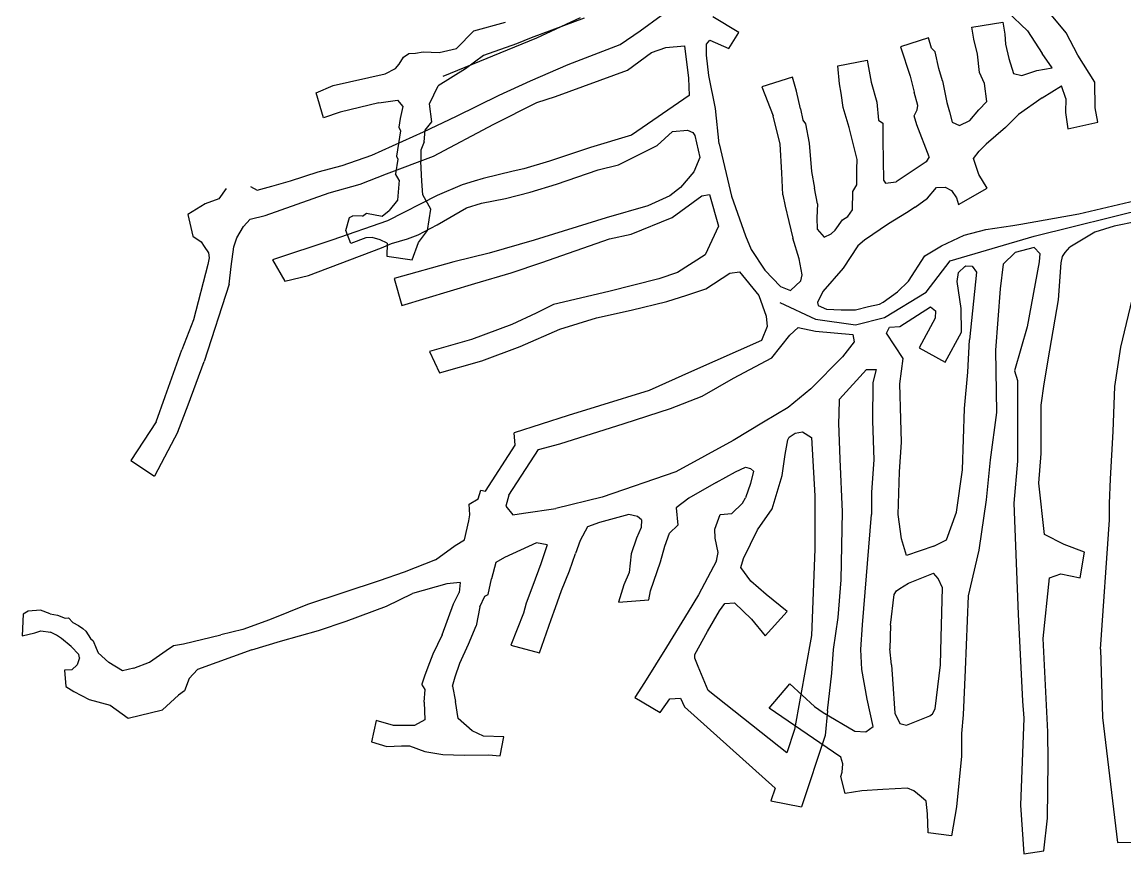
# Model space of a CAD drawing. Extents: x 539110 to 539811, y 4477565 to 4477893.
# Drawn here: x 539109.6 to 539295.2, y 4477636.2 to 4477776.1 of the extents above; entities that cross this region are included whole.
import ezdxf

# ---------------------------------------------------------------- set-up
doc = ezdxf.new("R2010")
doc.units = 0
doc.linetypes.add('DUZ', pattern=[500, 500])
doc.layers.add('KAT_1430', color=152, linetype='DUZ')
doc.layers.add('PERSONEL_1430', color=14, linetype='DUZ')

msp = doc.modelspace()

# ---------------------------------------------------------------- linework, layer by layer
at = {"layer": 'KAT_1430'}
for p, q in [((539285.34, 4477774.33, 1430.38), (539279.27, 4477781.69, 1430.23)), ((539204.18, 4477776.82, 1421.7), (539195.29, 4477773.48, 1421.51)), ((539203.55, 4477776.84, 1439.53), (539196.16, 4477773.41, 1439.49)), ((539213.61, 4477774.66, 1437.92), (539217.17, 4477777.24, 1437.87)), ((539230.21, 4477774.38, 1436.86), (539225.83, 4477777.01, 1436.48)), ((539275.4, 4477777.94, 1430.23), (539278.84, 4477774.69, 1430.28)), ((539182.7, 4477771.71, 1421.4), (539185.61, 4477774.65, 1420.83)), ((539185.61, 4477774.65, 1420.83), (539190.96, 4477776.15, 1421.17)), ((539210.28, 4477772.38, 1437.77), (539213.61, 4477774.66, 1437.92)), ((539269.46, 4477775.29, 1430.51), (539274.67, 4477776.14, 1430.51)), ((539269.78, 4477773.27, 1430.51), (539269.46, 4477775.29, 1430.51)), ((539274.67, 4477776.14, 1430.51), (539274.99, 4477774.11, 1430.51)), ((539278.84, 4477774.69, 1430.28), (539281.28, 4477770.88, 1430.38)), ((539196.16, 4477773.41, 1439.49), (539180.41, 4477766.97, 1440.17)), ((539195.29, 4477773.48, 1421.51), (539192.78, 4477772.48, 1421.31)), ((539224.79, 4477772.42, 1435.75), (539225.37, 4477773.09, 1435.98)), ((539225.37, 4477773.09, 1435.98), (539228.54, 4477771.7, 1435.84)), ((539228.54, 4477771.7, 1435.84), (539230.21, 4477774.38, 1436.86)), ((539262.18, 4477773.49, 1429.97), (539257.44, 4477771.97, 1429.97)), ((539262.69, 4477771.77, 1429.97), (539262.18, 4477773.49, 1429.97)), ((539270.4, 4477770.73, 1430.51), (539269.78, 4477773.27, 1430.51)), ((539274.99, 4477774.11, 1430.51), (539275.13, 4477772.43, 1430.45)), ((539287.28, 4477770.59, 1430.34), (539285.34, 4477774.33, 1430.38)), ((539174.69, 4477770.83, 1421.62), (539175.8, 4477770.94, 1421.62)), ((539175.8, 4477770.94, 1421.62), (539177.07, 4477771.12, 1421.62)), ((539177.07, 4477771.12, 1421.62), (539179.79, 4477771, 1421.62)), ((539179.79, 4477771, 1421.62), (539182.7, 4477771.71, 1421.4)), ((539192.78, 4477772.48, 1421.31), (539187.28, 4477770.5, 1420.94)), ((539201.5, 4477769, 1437.83), (539210.28, 4477772.38, 1437.77)), ((539211.47, 4477768.04, 1437.56), (539215.56, 4477771, 1438.28)), ((539215.56, 4477771, 1438.28), (539217.92, 4477771.88, 1439.51)), ((539217.92, 4477771.88, 1439.51), (539221.07, 4477772.14, 1436.03)), ((539221.07, 4477772.14, 1436.03), (539221.76, 4477766.7, 1436.15)), ((539224.77, 4477770.59, 1436.35), (539224.79, 4477772.42, 1435.75)), ((539257.44, 4477771.97, 1429.97), (539259.06, 4477767.02, 1429.97)), ((539263.3, 4477771.12, 1429.97), (539262.69, 4477771.77, 1429.97)), ((539263.92, 4477768.36, 1430.12), (539263.3, 4477771.12, 1429.97)), ((539275.13, 4477772.43, 1430.45), (539275.68, 4477770.03, 1430.41)), ((539172.43, 4477768.33, 1421.62), (539173.03, 4477769.09, 1421.62)), ((539173.03, 4477769.09, 1421.62), (539173.78, 4477770.23, 1421.62)), ((539173.78, 4477770.23, 1421.62), (539174.69, 4477770.83, 1421.62)), ((539187.28, 4477770.5, 1420.94), (539184.22, 4477768.27, 1421.13)), ((539225.17, 4477767.15, 1436.25), (539224.77, 4477770.59, 1436.35)), ((539246.91, 4477768.81, 1430.38), (539251.85, 4477769.72, 1430.38)), ((539251.85, 4477769.72, 1430.38), (539252.53, 4477766.04, 1430.38)), ((539270.76, 4477767.65, 1430.47), (539270.4, 4477770.73, 1430.51)), ((539275.68, 4477770.03, 1430.41), (539276.48, 4477767.47, 1430.36)), ((539282.95, 4477768.43, 1430.38), (539281.28, 4477770.88, 1430.38)), ((539290.17, 4477766.03, 1430.34), (539287.28, 4477770.59, 1430.34)), ((539161.97, 4477765.5, 1421.92), (539170.72, 4477767.42, 1421.62)), ((539170.72, 4477767.42, 1421.62), (539172.43, 4477768.33, 1421.62)), ((539184.22, 4477768.27, 1421.13), (539179.63, 4477765.41, 1421.63)), ((539195.16, 4477766.24, 1437.98), (539201.5, 4477769, 1437.83)), ((539199.38, 4477763.65, 1437.89), (539211.47, 4477768.04, 1437.56)), ((539247.18, 4477765.78, 1430.38), (539246.91, 4477768.81, 1430.38)), ((539264.5, 4477766.24, 1429.56), (539263.92, 4477768.36, 1430.12)), ((539271.6, 4477765.8, 1430.3), (539270.76, 4477767.65, 1430.47)), ((539276.48, 4477767.47, 1430.36), (539277.86, 4477767.13, 1430.5)), ((539277.86, 4477767.13, 1430.5), (539280.37, 4477768, 1430)), ((539280.37, 4477768, 1430), (539282.95, 4477768.43, 1430.38)), ((539159.1, 4477764.24, 1421.91), (539161.97, 4477765.5, 1421.92)), ((539178.17, 4477762.38, 1421.6), (539179.63, 4477765.41, 1421.63)), ((539189.9, 4477763.83, 1437.83), (539195.16, 4477766.24, 1437.98)), ((539221.76, 4477766.7, 1436.15), (539221.9, 4477763.8, 1435.78)), ((539226.29, 4477761.61, 1435.38), (539225.17, 4477767.15, 1436.25)), ((539239.25, 4477766.87, 1429.94), (539234.11, 4477765.23, 1429.94)), ((539239.96, 4477764.53, 1429.94), (539239.25, 4477766.87, 1429.94)), ((539247.44, 4477764.17, 1430.39), (539247.18, 4477765.78, 1430.38)), ((539252.53, 4477766.04, 1430.38), (539253.46, 4477762.69, 1430.28)), ((539259.06, 4477767.02, 1429.97), (539259.73, 4477764.34, 1429.54)), ((539264.5, 4477766.24, 1429.56), (539265.27, 4477762.63, 1429.95)), ((539271.98, 4477762.77, 1430.15), (539271.6, 4477765.8, 1430.3)), ((539281.27, 4477763.39, 1429.67), (539284.55, 4477765.41, 1430.77)), ((539285.29, 4477763.26, 1430.78), (539284.55, 4477765.41, 1430.77)), ((539290.19, 4477761.73, 1430.84), (539290.17, 4477766.03, 1430.34)), ((539160.33, 4477760.01, 1421.91), (539159.1, 4477764.24, 1421.91)), ((539182.69, 4477760.32, 1437.86), (539189.9, 4477763.83, 1437.83)), ((539196.25, 4477762.61, 1438.04), (539199.38, 4477763.65, 1437.89)), ((539221.9, 4477763.8, 1435.78), (539212.15, 4477757.11, 1436.14)), ((539234.11, 4477765.23, 1429.94), (539236.04, 4477760.37, 1429.94)), ((539240.64, 4477761.55, 1429.95), (539239.96, 4477764.53, 1429.94)), ((539247.8, 4477761.77, 1430.45), (539247.44, 4477764.17, 1430.39)), ((539260.34, 4477762.12, 1429.85), (539259.73, 4477764.34, 1429.54)), ((539169.61, 4477762.58, 1421.65), (539163.13, 4477760.97, 1421.95)), ((539169.61, 4477762.58, 1421.65), (539172.77, 4477762.98, 1421.6)), ((539172.77, 4477762.98, 1421.6), (539173.65, 4477761.94, 1421.6)), ((539173.65, 4477761.94, 1421.6), (539173.24, 4477759.91, 1421.74)), ((539178.55, 4477759.36, 1421.6), (539178.17, 4477762.38, 1421.6)), ((539188.98, 4477758.95, 1437.83), (539196.25, 4477762.61, 1438.04)), ((539248.8, 4477758.39, 1430.33), (539247.8, 4477761.77, 1430.45)), ((539253.46, 4477762.69, 1430.28), (539253.73, 4477759.64, 1430.31)), ((539260.24, 4477761.38, 1429.87), (539260.34, 4477762.12, 1429.85)), ((539265.27, 4477762.63, 1429.95), (539265.68, 4477761.06, 1429.96)), ((539270.61, 4477761.36, 1430.05), (539271.98, 4477762.77, 1430.15)), ((539281.27, 4477763.39, 1429.67), (539277.3, 4477760.59, 1429.67)), ((539285.29, 4477763.26, 1430.78), (539285.22, 4477760.92, 1430.8)), ((539290.65, 4477759.33, 1431), (539290.19, 4477761.73, 1430.84)), ((539163.13, 4477760.97, 1421.95), (539160.33, 4477760.01, 1421.91)), ((539173.24, 4477759.91, 1421.74), (539173.02, 4477758.47, 1421.84)), ((539177.18, 4477757.68, 1437.65), (539182.69, 4477760.32, 1437.86)), ((539226.9, 4477755.66, 1434.52), (539226.29, 4477761.61, 1435.38)), ((539237.18, 4477755.6, 1430.35), (539236.04, 4477760.37, 1429.94)), ((539240.64, 4477761.55, 1429.95), (539241, 4477759.62, 1429.96)), ((539259.72, 4477760.38, 1429.94), (539260.24, 4477761.38, 1429.87)), ((539260.21, 4477758.85, 1429.91), (539259.72, 4477760.38, 1429.94)), ((539265.68, 4477761.06, 1429.96), (539266.14, 4477759.32, 1429.67)), ((539269.13, 4477759.58, 1429.67), (539270.61, 4477761.36, 1430.05)), ((539277.3, 4477760.59, 1429.67), (539275.1, 4477758.42, 1429.67)), ((539285.22, 4477760.92, 1430.8), (539285.63, 4477758.16, 1431)), ((539173.02, 4477758.47, 1421.84), (539173.28, 4477757.82, 1421.83)), ((539177.28, 4477756.01, 1421.92), (539177.42, 4477757.98, 1421.9)), ((539177.42, 4477757.98, 1421.9), (539178.55, 4477759.36, 1421.6)), ((539178.83, 4477753.57, 1437.7), (539188.98, 4477758.95, 1437.83)), ((539219.06, 4477757.73, 1435.92), (539221.61, 4477757.95, 1435.44)), ((539221.61, 4477757.95, 1435.44), (539222.5, 4477757.59, 1435.26)), ((539241, 4477759.62, 1429.96), (539241.48, 4477759.01, 1429.96)), ((539241.48, 4477759.01, 1429.96), (539242.09, 4477755.75, 1430.35)), ((539249.51, 4477755.51, 1430.22), (539248.8, 4477758.39, 1430.33)), ((539253.73, 4477759.64, 1430.31), (539254.45, 4477759.13, 1430.34)), ((539254.45, 4477759.13, 1430.34), (539254.46, 4477756.26, 1430.22)), ((539262.28, 4477753.46, 1430), (539260.21, 4477758.85, 1429.91)), ((539266.14, 4477759.32, 1429.67), (539267.37, 4477758.73, 1429.67)), ((539267.37, 4477758.73, 1429.67), (539269.13, 4477759.58, 1429.67)), ((539275.1, 4477758.42, 1429.67), (539271.87, 4477755.61, 1429.67)), ((539285.63, 4477758.16, 1431), (539290.65, 4477759.33, 1431)), ((539168.45, 4477753.77, 1437.53), (539177.18, 4477757.68, 1437.65)), ((539173.28, 4477757.82, 1421.83), (539172.58, 4477753.59, 1421.9)), ((539212.15, 4477757.11, 1436.14), (539205.26, 4477755.04, 1436.41)), ((539216.49, 4477755.39, 1436.13), (539219.06, 4477757.73, 1435.92)), ((539222.5, 4477757.59, 1435.26), (539222.85, 4477757.04, 1435.06)), ((539222.85, 4477757.04, 1435.06), (539223.66, 4477753.36, 1434.09)), ((539254.46, 4477756.26, 1430.22), (539254.6, 4477749.55, 1429.67)), ((539176.73, 4477754.57, 1421.9), (539176.7, 4477752.68, 1421.9)), ((539177.28, 4477756.01, 1421.92), (539176.73, 4477754.57, 1421.9)), ((539205.26, 4477755.04, 1436.41), (539198.37, 4477752.76, 1436.28)), ((539209.98, 4477752.12, 1436.26), (539216.49, 4477755.39, 1436.13)), ((539226.9, 4477755.66, 1434.52), (539229.02, 4477746.88, 1433.24)), ((539237.47, 4477750.77, 1430.35), (539237.18, 4477755.6, 1430.35)), ((539242.09, 4477755.75, 1430.35), (539242.47, 4477751.03, 1430.35)), ((539250.13, 4477753.01, 1430.19), (539249.51, 4477755.51, 1430.22)), ((539269.75, 4477753.22, 1430.06), (539270.71, 4477754.45, 1430.06)), ((539270.71, 4477754.45, 1430.06), (539271.87, 4477755.61, 1429.67)), ((539163.47, 4477752.01, 1437.39), (539168.45, 4477753.77, 1437.53)), ((539170.93, 4477750.61, 1437.61), (539178.83, 4477753.57, 1437.7)), ((539172.84, 4477753.1, 1421.9), (539172.46, 4477750.59, 1421.9)), ((539172.58, 4477753.59, 1421.9), (539172.84, 4477753.1, 1421.9)), ((539176.86, 4477749.37, 1421.9), (539176.7, 4477752.68, 1421.9)), ((539198.37, 4477752.76, 1436.28), (539194.03, 4477751.45, 1436.17)), ((539223.66, 4477753.36, 1434.09), (539222.64, 4477750.97, 1433.97)), ((539250.11, 4477751.4, 1430.11), (539250.13, 4477753.01, 1430.19)), ((539261.78, 4477752.62, 1429.92), (539256.69, 4477749.27, 1429.67)), ((539262.28, 4477753.46, 1430), (539261.78, 4477752.62, 1429.92)), ((539270.62, 4477750.52, 1430.06), (539269.75, 4477753.22, 1430.06)), ((539154.78, 4477749.46, 1437.65), (539159.44, 4477750.95, 1437.65)), ((539159.44, 4477750.95, 1437.65), (539163.47, 4477752.01, 1437.39)), ((539166.49, 4477748.86, 1437.64), (539170.93, 4477750.61, 1437.61)), ((539173.06, 4477749.55, 1421.9), (539172.46, 4477750.59, 1421.9)), ((539192.22, 4477751.08, 1436.13), (539187.19, 4477749.81, 1436.09)), ((539194.03, 4477751.45, 1436.17), (539192.22, 4477751.08, 1436.13)), ((539199.56, 4477748.86, 1436.21), (539206.55, 4477751.26, 1436.41)), ((539206.55, 4477751.26, 1436.41), (539209.98, 4477752.12, 1436.26)), ((539222.64, 4477750.97, 1433.97), (539220.39, 4477748.33, 1433.7)), ((539237.66, 4477747.1, 1430.35), (539237.47, 4477750.77, 1430.35)), ((539242.47, 4477751.03, 1430.35), (539242.95, 4477748.19, 1430.35)), ((539250.08, 4477748.76, 1429.67), (539250.11, 4477751.4, 1430.11)), ((539272.02, 4477748.23, 1430.06), (539270.62, 4477750.52, 1430.06)), ((539151.63, 4477748.53, 1437.68), (539154.78, 4477749.46, 1437.65)), ((539161.27, 4477747.39, 1437.68), (539166.49, 4477748.86, 1437.64)), ((539173.06, 4477749.55, 1421.9), (539172.8, 4477746.16, 1422.13)), ((539177.06, 4477747.06, 1423.84), (539176.86, 4477749.37, 1421.9)), ((539183.64, 4477748.78, 1436.02), (539179.45, 4477746.99, 1435.95)), ((539185.66, 4477749.39, 1436.1), (539183.64, 4477748.78, 1436.02)), ((539187.19, 4477749.81, 1436.09), (539185.66, 4477749.39, 1436.1)), ((539195.11, 4477747.54, 1436.19), (539199.56, 4477748.86, 1436.21)), ((539249.44, 4477747.65, 1429.67), (539250.08, 4477748.76, 1429.67)), ((539254.6, 4477749.55, 1429.67), (539254.94, 4477749.04, 1429.67)), ((539254.94, 4477749.04, 1429.67), (539256.69, 4477749.27, 1429.67)), ((539143.95, 4477748.15, 1441.07), (539142.7, 4477746.41, 1436.97)), ((539148.02, 4477748.48, 1440.58), (539149.16, 4477747.88, 1437.68)), ((539149.16, 4477747.88, 1437.68), (539151.63, 4477748.53, 1437.68)), ((539150.48, 4477743.59, 1437.68), (539161.27, 4477747.39, 1437.68)), ((539179.45, 4477746.99, 1435.95), (539171.12, 4477742.7, 1435.73)), ((539178.37, 4477744.67, 1422.44), (539177.06, 4477747.06, 1423.84)), ((539190.96, 4477746.48, 1436.17), (539195.11, 4477747.54, 1436.19)), ((539218.63, 4477746.94, 1433.65), (539214.89, 4477745.21, 1434)), ((539220.39, 4477748.33, 1433.7), (539218.63, 4477746.94, 1433.65)), ((539219.02, 4477743.26, 1433.84), (539223.98, 4477746.94, 1433.63)), ((539223.98, 4477746.94, 1433.63), (539225.28, 4477747.14, 1433.39)), ((539225.28, 4477747.14, 1433.39), (539226.79, 4477741.79, 1432.25)), ((539229.02, 4477746.88, 1433.24), (539231.36, 4477740.18, 1432.31)), ((539237.66, 4477747.1, 1430.35), (539238.03, 4477745.16, 1430.35)), ((539243.47, 4477745.57, 1430.35), (539242.95, 4477748.19, 1430.35)), ((539249.38, 4477744.54, 1429.67), (539249.44, 4477747.65, 1429.67)), ((539262, 4477746.51, 1429.66), (539263.49, 4477748.29, 1430.06)), ((539263.49, 4477748.29, 1430.06), (539264.94, 4477748.37, 1430.06)), ((539264.94, 4477748.37, 1430.06), (539266.04, 4477747.79, 1430.06)), ((539266.04, 4477747.79, 1430.06), (539266.88, 4477746.55, 1430.06)), ((539267.23, 4477745.43, 1430.06), (539272.02, 4477748.23, 1430.06)), ((539140.41, 4477745.58, 1437.11), (539137.48, 4477743.75, 1437.11)), ((539142.7, 4477746.41, 1436.97), (539140.41, 4477745.58, 1437.11)), ((539172.8, 4477746.16, 1422.13), (539171.4, 4477744.44, 1422.24)), ((539184.4, 4477744.87, 1436.03), (539186.9, 4477745.66, 1436.04)), ((539186.9, 4477745.66, 1436.04), (539190.96, 4477746.48, 1436.17)), ((539214.89, 4477745.21, 1434), (539207.88, 4477743.23, 1433.8)), ((539238.03, 4477745.16, 1430.35), (539238.63, 4477742.61, 1430.35)), ((539243.47, 4477745.57, 1430.35), (539243.36, 4477743.2, 1430.14)), ((539259.89, 4477745, 1429.66), (539258.47, 4477744.05, 1429.66)), ((539259.89, 4477745, 1429.66), (539262, 4477746.51, 1429.66)), ((539266.88, 4477746.55, 1430.06), (539267.23, 4477745.43, 1430.06)), ((539287.45, 4477743.9, 1424.02), (539297.95, 4477746.35, 1423.05)), ((539137.48, 4477743.75, 1437.11), (539138.31, 4477740.11, 1437.11)), ((539147.99, 4477742.97, 1437.19), (539150.48, 4477743.59, 1437.68)), ((539164.07, 4477741.1, 1422.05), (539164.67, 4477743.29, 1422.05)), ((539164.67, 4477743.29, 1422.05), (539165.23, 4477743.55, 1422.05)), ((539166.9, 4477743.5, 1422.05), (539165.23, 4477743.55, 1422.05)), ((539166.9, 4477743.5, 1422.05), (539167.55, 4477743.98, 1422.33)), ((539167.55, 4477743.98, 1422.33), (539170.17, 4477743.52, 1422.38)), ((539170.17, 4477743.52, 1422.38), (539171.4, 4477744.44, 1422.24)), ((539177.8, 4477741.07, 1422.44), (539178.37, 4477744.67, 1422.44)), ((539179.43, 4477742.02, 1435.93), (539184.4, 4477744.87, 1436.03)), ((539207.88, 4477743.23, 1433.8), (539195.76, 4477739.48, 1433.62)), ((539212.09, 4477740.48, 1433.99), (539219.02, 4477743.26, 1433.84)), ((539243.36, 4477743.2, 1430.14), (539243.41, 4477741.29, 1430.01)), ((539247.69, 4477742.85, 1429.67), (539248.59, 4477743.44, 1429.67)), ((539248.59, 4477743.44, 1429.67), (539249.38, 4477744.54, 1429.67)), ((539258.47, 4477744.05, 1429.66), (539255.4, 4477742.22, 1429.66)), ((539277.72, 4477742.15, 1425.4), (539287.45, 4477743.9, 1424.02)), ((539145.74, 4477739.82, 1436.97), (539146.87, 4477741.77, 1437.18)), ((539146.87, 4477741.77, 1437.18), (539147.99, 4477742.97, 1437.19)), ((539171.12, 4477742.7, 1435.73), (539161.71, 4477739.43, 1435.55)), ((539176.25, 4477740.34, 1435.98), (539179.43, 4477742.02, 1435.93)), ((539226.79, 4477741.79, 1432.25), (539224.59, 4477736.99, 1431.73)), ((539238.63, 4477742.61, 1430.35), (539239.33, 4477739.78, 1429.94)), ((539243.41, 4477741.29, 1430.01), (539244.62, 4477739.94, 1429.66)), ((539246.45, 4477741.12, 1429.66), (539247.69, 4477742.85, 1429.67)), ((539255.4, 4477742.22, 1429.66), (539251.36, 4477739.46, 1429.67)), ((539268.19, 4477740.3, 1426), (539271.79, 4477741.26, 1425.71)), ((539271.79, 4477741.26, 1425.71), (539276.38, 4477741.94, 1425.55)), ((539276.38, 4477741.94, 1425.55), (539277.72, 4477742.15, 1425.4)), ((539293.43, 4477741.81, 1423.51), (539290.15, 4477740.78, 1423.83)), ((539297.28, 4477742.6, 1423.15), (539293.43, 4477741.81, 1423.51)), ((539138.31, 4477740.11, 1437.11), (539139.72, 4477739.18, 1436.26)), ((539145.23, 4477738.34, 1436.49), (539145.74, 4477739.82, 1436.97)), ((539161.71, 4477739.43, 1435.55), (539151.73, 4477736.17, 1435.2)), ((539164.94, 4477738.88, 1422.05), (539164.07, 4477741.1, 1422.05)), ((539167.46, 4477739.83, 1422.05), (539164.94, 4477738.88, 1422.05)), ((539168.53, 4477739.93, 1422.18), (539167.46, 4477739.83, 1422.05)), ((539169.85, 4477739.53, 1422.19), (539168.53, 4477739.93, 1422.18)), ((539171.01, 4477738.95, 1422.06), (539169.85, 4477739.53, 1422.19)), ((539171.75, 4477738.91, 1435.98), (539174.44, 4477739.7, 1435.98)), ((539174.44, 4477739.7, 1435.98), (539176.25, 4477740.34, 1435.98)), ((539176.3, 4477739.08, 1422.44), (539177.8, 4477741.07, 1422.44)), ((539195.76, 4477739.48, 1433.62), (539188.21, 4477737.29, 1433.77)), ((539197.06, 4477735.68, 1433.66), (539208.48, 4477739.68, 1433.87)), ((539208.48, 4477739.68, 1433.87), (539212.09, 4477740.48, 1433.99)), ((539231.36, 4477740.18, 1432.31), (539232.29, 4477737.87, 1431.98)), ((539240.41, 4477736.31, 1429.66), (539239.33, 4477739.78, 1429.94)), ((539244.62, 4477739.94, 1429.66), (539245.75, 4477740.52, 1429.66)), ((539245.75, 4477740.52, 1429.66), (539246.45, 4477741.12, 1429.66)), ((539251.36, 4477739.46, 1429.67), (539250.29, 4477738.49, 1429.67)), ((539264.33, 4477738.49, 1426.29), (539268.19, 4477740.3, 1426)), ((539290.15, 4477740.78, 1423.83), (539285.93, 4477738.26, 1424.78)), ((539139.72, 4477739.18, 1436.26), (539140.26, 4477738.38, 1436.42)), ((539140.26, 4477738.38, 1436.42), (539140.95, 4477737.32, 1436.33)), ((539144.77, 4477735.01, 1435.84), (539145.23, 4477738.34, 1436.49)), ((539157.81, 4477733.51, 1435.4), (539170.08, 4477738.16, 1435.98)), ((539170.08, 4477738.16, 1435.98), (539171.75, 4477738.91, 1435.98)), ((539171.01, 4477738.95, 1422.06), (539171, 4477736.76, 1422.15)), ((539175.26, 4477736.14, 1422.07), (539176.3, 4477739.08, 1422.44)), ((539232.29, 4477737.87, 1431.98), (539234.59, 4477734.43, 1430.98)), ((539250.29, 4477738.49, 1429.67), (539247.8, 4477734.72, 1429.5)), ((539261.55, 4477736.84, 1426.52), (539264.33, 4477738.49, 1426.29)), ((539279.95, 4477738.23, 1425.22), (539276.76, 4477737.37, 1425.53)), ((539279.95, 4477738.23, 1425.22), (539280.91, 4477737.21, 1425.29)), ((539285.18, 4477737.39, 1424.93), (539285.93, 4477738.26, 1424.78)), ((539141.1, 4477736.51, 1436.08), (539140.85, 4477735.35, 1435.85)), ((539140.95, 4477737.32, 1436.33), (539141.1, 4477736.51, 1436.08)), ((539151.73, 4477736.17, 1435.2), (539153.79, 4477732.54, 1435.41)), ((539171, 4477736.76, 1422.15), (539175.26, 4477736.14, 1422.07)), ((539182.27, 4477735.83, 1433.88), (539172.23, 4477733, 1433.68)), ((539188.21, 4477737.29, 1433.77), (539182.27, 4477735.83, 1433.88)), ((539191.91, 4477733.98, 1433.82), (539197.06, 4477735.68, 1433.66)), ((539224.59, 4477736.99, 1431.73), (539219.89, 4477734.04, 1431.95)), ((539240.91, 4477733.65, 1429.66), (539240.41, 4477736.31, 1429.66)), ((539258.8, 4477732.58, 1426.87), (539261.55, 4477736.84, 1426.52)), ((539276.76, 4477737.37, 1425.53), (539274.7, 4477735.39, 1425.99)), ((539280.78, 4477735.81, 1425.47), (539278.74, 4477724.87, 1426.24)), ((539280.91, 4477737.21, 1425.29), (539280.78, 4477735.81, 1425.47)), ((539284.5, 4477735.62, 1425.18), (539284.7, 4477736.69, 1425.19)), ((539284.7, 4477736.69, 1425.19), (539285.18, 4477737.39, 1424.93)), ((539140.85, 4477735.35, 1435.85), (539138.45, 4477726.08, 1434.12)), ((539144.46, 4477732.06, 1435.58), (539144.77, 4477735.01, 1435.84)), ((539185.81, 4477732.18, 1434), (539191.91, 4477733.98, 1433.82)), ((539219.89, 4477734.04, 1431.95), (539216.74, 4477732.94, 1431.64)), ((539224.67, 4477731.25, 1431.42), (539228.7, 4477733.88, 1431.4)), ((539228.7, 4477733.88, 1431.4), (539230.32, 4477734.12, 1431.08)), ((539230.32, 4477734.12, 1431.08), (539233.61, 4477730.14, 1430.62)), ((539234.59, 4477734.43, 1430.98), (539237.22, 4477731.65, 1430.19)), ((539247.8, 4477734.72, 1429.5), (539244.39, 4477730.82, 1429.6)), ((539266.96, 4477732.49, 1426.85), (539267.23, 4477733.99, 1426.79)), ((539267.23, 4477733.99, 1426.79), (539268.29, 4477735.02, 1426.54)), ((539268.29, 4477735.02, 1426.54), (539268.46, 4477735.16, 1426.23)), ((539268.46, 4477735.16, 1426.23), (539269.5, 4477735.07, 1426.04)), ((539270.25, 4477734.09, 1426.15), (539269.08, 4477722.67, 1426.82)), ((539269.5, 4477735.07, 1426.04), (539270.25, 4477734.09, 1426.15)), ((539274.7, 4477735.39, 1425.99), (539274.21, 4477731.26, 1426.42)), ((539284.07, 4477729.42, 1425.52), (539284.5, 4477735.62, 1425.18)), ((539144.46, 4477732.06, 1435.58), (539140.26, 4477719.05, 1432.49)), ((539153.79, 4477732.54, 1435.41), (539157.81, 4477733.51, 1435.4)), ((539172.23, 4477733, 1433.68), (539173.53, 4477728.48, 1433.68)), ((539173.53, 4477728.48, 1433.68), (539185.81, 4477732.18, 1434)), ((539216.74, 4477732.94, 1431.64), (539208.36, 4477730.8, 1431.87)), ((539238.91, 4477730.99, 1429.86), (539240.66, 4477732.6, 1429.75)), ((539240.66, 4477732.6, 1429.75), (539240.91, 4477733.65, 1429.66)), ((539256.96, 4477730.77, 1427.62), (539258.8, 4477732.58, 1426.87)), ((539267.65, 4477727.95, 1427.34), (539266.96, 4477732.49, 1426.85)), ((539208.36, 4477730.8, 1431.87), (539199.03, 4477728.64, 1431.67)), ((539218.1, 4477729.16, 1431.64), (539221.48, 4477730.18, 1431.99)), ((539221.48, 4477730.18, 1431.99), (539224.67, 4477731.25, 1431.42)), ((539233.61, 4477730.14, 1430.62), (539234.82, 4477726.66, 1430.01)), ((539237.22, 4477731.65, 1430.19), (539238.91, 4477730.99, 1429.86)), ((539244.39, 4477730.82, 1429.6), (539243.47, 4477728.95, 1429.53)), ((539254.51, 4477729.02, 1428.38), (539256.96, 4477730.77, 1427.62)), ((539274.21, 4477731.26, 1426.42), (539273.45, 4477720.93, 1426.9)), ((539294.55, 4477721.44, 1423.25), (539296.78, 4477730.8, 1423.12)), ((539199.03, 4477728.64, 1431.67), (539196.13, 4477727.16, 1431.53)), ((539212.13, 4477727.66, 1431.64), (539218.1, 4477729.16, 1431.64)), ((539243.47, 4477728.95, 1429.53), (539243.58, 4477728.45, 1429.19)), ((539243.58, 4477728.45, 1429.19), (539245, 4477727.83, 1428.85)), ((539249.87, 4477727.73, 1428.06), (539252.07, 4477728.28, 1428.69)), ((539252.07, 4477728.28, 1428.69), (539253.93, 4477728.69, 1428.64)), ((539253.93, 4477728.69, 1428.64), (539254.51, 4477729.02, 1428.38)), ((539257.32, 4477724.95, 1428.88), (539262.49, 4477728.26, 1427.04)), ((539262.49, 4477728.26, 1427.04), (539263.36, 4477727.54, 1427.03)), ((539282.6, 4477720.93, 1426.54), (539284.07, 4477729.42, 1425.52)), ((539196.13, 4477727.16, 1431.53), (539192, 4477725.29, 1431.34)), ((539200.1, 4477724.48, 1431.84), (539206.3, 4477726.4, 1431.96)), ((539206.3, 4477726.4, 1431.96), (539212.13, 4477727.66, 1431.64)), ((539234.82, 4477726.66, 1430.01), (539235.03, 4477724.91, 1429.99)), ((539245, 4477727.83, 1428.85), (539247.45, 4477727.75, 1428.44)), ((539247.45, 4477727.75, 1428.44), (539249.87, 4477727.73, 1428.06)), ((539263.36, 4477727.54, 1427.03), (539263.28, 4477726.33, 1427.38)), ((539267.7, 4477724, 1428.11), (539267.65, 4477727.95, 1427.34)), ((539138.45, 4477726.08, 1434.12), (539136.46, 4477720.98, 1432.65)), ((539192, 4477725.29, 1431.34), (539185.25, 4477722.77, 1431.6)), ((539235.03, 4477724.91, 1429.99), (539234.04, 4477722.57, 1430.16)), ((539238.82, 4477723.5, 1429.82), (539240.2, 4477724.76, 1429.29)), ((539240.2, 4477724.76, 1429.29), (539243.14, 4477724.17, 1428.75)), ((539255.09, 4477723.8, 1427.76), (539255.59, 4477724.84, 1427.32)), ((539255.59, 4477724.84, 1427.32), (539257.32, 4477724.95, 1428.88)), ((539263.28, 4477726.33, 1427.38), (539260.57, 4477721.32, 1429.83)), ((539278.74, 4477724.87, 1426.24), (539276.65, 4477717.48, 1426.79)), ((539185.25, 4477722.77, 1431.6), (539178.15, 4477720.75, 1431.58)), ((539193.4, 4477721.58, 1431.72), (539200.1, 4477724.48, 1431.84)), ((539235.78, 4477719.64, 1430.2), (539238.82, 4477723.5, 1429.82)), ((539243.14, 4477724.17, 1428.75), (539249.42, 4477723.58, 1427.98)), ((539249.42, 4477723.58, 1427.98), (539249.62, 4477722.35, 1427.82)), ((539257.92, 4477719.55, 1427.75), (539255.09, 4477723.8, 1427.76)), ((539264.96, 4477718.95, 1429.83), (539267.7, 4477724, 1428.11)), ((539268.8, 4477717.24, 1427.08), (539269.08, 4477722.67, 1426.82)), ((539133.68, 4477713.15, 1430.04), (539136.46, 4477720.98, 1432.65)), ((539186.98, 4477719.15, 1431.59), (539193.4, 4477721.58, 1431.72)), ((539234.04, 4477722.57, 1430.16), (539222.24, 4477717.37, 1430.86)), ((539249.62, 4477722.35, 1427.82), (539247.7, 4477719.83, 1428.62)), ((539260.57, 4477721.32, 1429.83), (539264.96, 4477718.95, 1429.83)), ((539273.45, 4477720.93, 1426.9), (539273.6, 4477710.45, 1427.37)), ((539281.62, 4477715.31, 1426.83), (539282.6, 4477720.93, 1426.54)), ((539293.53, 4477714.81, 1423.49), (539294.55, 4477721.44, 1423.25)), ((539137.53, 4477711.76, 1430.19), (539140.26, 4477719.05, 1432.49)), ((539178.15, 4477720.75, 1431.58), (539179.86, 4477717.12, 1431.63)), ((539179.86, 4477717.12, 1431.63), (539186.98, 4477719.15, 1431.59)), ((539229.34, 4477716.24, 1430.32), (539235.78, 4477719.64, 1430.2)), ((539247.7, 4477719.83, 1428.62), (539242.35, 4477714.44, 1429.47)), ((539257.33, 4477715.31, 1427.96), (539257.92, 4477719.55, 1427.75)), ((539222.24, 4477717.37, 1430.86), (539215.15, 4477714.15, 1431.02)), ((539247.19, 4477712.7, 1430.5), (539251.7, 4477717.7, 1428.62)), ((539251.7, 4477717.7, 1428.62), (539253.36, 4477717.68, 1427.93)), ((539253.36, 4477717.68, 1427.93), (539252.79, 4477715.49, 1427.98)), ((539268.22, 4477711.16, 1427.37), (539268.8, 4477717.24, 1427.08)), ((539276.65, 4477717.48, 1426.79), (539277.16, 4477715.82, 1426.73)), ((539224.07, 4477713.22, 1430.87), (539229.34, 4477716.24, 1430.32)), ((539252.79, 4477715.49, 1427.98), (539252.75, 4477709.04, 1427.7)), ((539257.53, 4477709.34, 1427.95), (539257.33, 4477715.31, 1427.96)), ((539277.16, 4477715.82, 1426.73), (539277.14, 4477702.29, 1427.35)), ((539281.15, 4477711.68, 1426.93), (539281.62, 4477715.31, 1426.83)), ((539215.15, 4477714.15, 1431.02), (539206.77, 4477711.59, 1431.11)), ((539242.35, 4477714.44, 1429.47), (539238.51, 4477711.31, 1430.83)), ((539293.24, 4477707.25, 1423.45), (539293.53, 4477714.81, 1423.49)), ((539132.15, 4477708.87, 1428.61), (539133.68, 4477713.15, 1430.04)), ((539135.81, 4477707.19, 1428.75), (539137.53, 4477711.76, 1430.19)), ((539206.77, 4477711.59, 1431.11), (539201.51, 4477709.95, 1431.08)), ((539218.73, 4477711.15, 1431.03), (539224.07, 4477713.22, 1430.87)), ((539247.14, 4477710.19, 1430.1), (539247.19, 4477712.7, 1430.5)), ((539281.1, 4477703.55, 1427.35), (539281.15, 4477711.68, 1426.93)), ((539201.51, 4477709.95, 1431.08), (539192.4, 4477707.05, 1430.87)), ((539210.92, 4477708.6, 1430.83), (539218.73, 4477711.15, 1431.03)), ((539238.51, 4477711.31, 1430.83), (539234.38, 4477708.82, 1430.23)), ((539247.07, 4477708.66, 1429.81), (539247.14, 4477710.19, 1430.1)), ((539267.89, 4477700.8, 1427.66), (539268.22, 4477711.16, 1427.37)), ((539273.6, 4477710.45, 1427.37), (539272.56, 4477702.48, 1427.63)), ((539132.15, 4477708.87, 1428.61), (539127.89, 4477702.39, 1428)), ((539200.08, 4477705.2, 1431.17), (539210.92, 4477708.6, 1430.83)), ((539234.38, 4477708.82, 1430.23), (539229.29, 4477705.73, 1429.94)), ((539247.3, 4477702.6, 1430.26), (539247.07, 4477708.66, 1429.81)), ((539252.75, 4477709.04, 1427.7), (539252.95, 4477702.51, 1427.78)), ((539257.6, 4477705.48, 1427.9), (539257.53, 4477709.34, 1427.95)), ((539135.81, 4477707.19, 1428.75), (539131.85, 4477699.75, 1427.98)), ((539192.61, 4477704.95, 1431.16), (539192.4, 4477707.05, 1430.87)), ((539238.48, 4477705.86, 1430.01), (539238.72, 4477706.32, 1431.29)), ((539238.72, 4477706.32, 1431.29), (539239.71, 4477706.97, 1431.21)), ((539239.71, 4477706.97, 1431.21), (539240.96, 4477707.19, 1430.85)), ((539240.96, 4477707.19, 1430.85), (539242.45, 4477706.27, 1429.91)), ((539242.45, 4477706.27, 1429.91), (539243, 4477696.44, 1430.88)), ((539292.78, 4477699.31, 1423.26), (539293.24, 4477707.25, 1423.45)), ((539187.59, 4477697.25, 1430.51), (539192.61, 4477704.95, 1431.16)), ((539191.5, 4477696.55, 1430.51), (539196.52, 4477704.25, 1431.16)), ((539196.52, 4477704.25, 1431.16), (539200.08, 4477705.2, 1431.17)), ((539229.29, 4477705.73, 1429.94), (539219.64, 4477700.48, 1429.93)), ((539238.01, 4477703.38, 1430.14), (539238.48, 4477705.86, 1430.01)), ((539257.26, 4477700.46, 1427.48), (539257.6, 4477705.48, 1427.9)), ((539127.89, 4477702.39, 1428), (539131.85, 4477699.75, 1427.98)), ((539237.54, 4477699.89, 1430.31), (539238.01, 4477703.38, 1430.14)), ((539247.69, 4477693.73, 1431.17), (539247.3, 4477702.6, 1430.26)), ((539252.95, 4477702.51, 1427.78), (539252.55, 4477697.05, 1427.29)), ((539272.56, 4477702.48, 1427.63), (539271.85, 4477695.78, 1427.56)), ((539277.14, 4477702.29, 1427.35), (539276.55, 4477695.21, 1427.48)), ((539280.72, 4477698.58, 1427.43), (539281.1, 4477703.55, 1427.35)), ((539219.64, 4477700.48, 1429.93), (539207.23, 4477696.22, 1429.69)), ((539226.44, 4477698.68, 1429.93), (539229.67, 4477700.49, 1429.93)), ((539229.67, 4477700.49, 1429.93), (539231.34, 4477701.24, 1429.94)), ((539231.34, 4477701.24, 1429.94), (539232.21, 4477701.06, 1430.19)), ((539232.68, 4477700.58, 1430.23), (539232.18, 4477698.52, 1430.46)), ((539232.21, 4477701.06, 1430.19), (539232.68, 4477700.58, 1430.23)), ((539257.07, 4477693.31, 1427.21), (539257.26, 4477700.46, 1427.48)), ((539266.86, 4477693.7, 1427.49), (539267.89, 4477700.8, 1427.66)), ((539226.44, 4477698.68, 1429.93), (539221.83, 4477696.05, 1429.62)), ((539232.18, 4477698.52, 1430.46), (539231.34, 4477696.08, 1430.65)), ((539235.87, 4477694.26, 1430.65), (539237.54, 4477699.89, 1430.31)), ((539281.69, 4477689.93, 1427.32), (539280.72, 4477698.58, 1427.43)), ((539292.6, 4477695.14, 1423.13), (539292.78, 4477699.31, 1423.26)), ((539186.38, 4477695.94, 1430.51), (539186.83, 4477697.39, 1430.51)), ((539186.83, 4477697.39, 1430.51), (539187.59, 4477697.25, 1430.51)), ((539252.55, 4477697.05, 1427.29), (539252.55, 4477693.31, 1427.21)), ((539184.84, 4477695.04, 1429.99), (539186.38, 4477695.94, 1430.51)), ((539184.93, 4477693.27, 1429.89), (539184.84, 4477695.04, 1429.99)), ((539191.5, 4477696.55, 1430.51), (539191.02, 4477694.68, 1429.89)), ((539207.23, 4477696.22, 1429.69), (539199.43, 4477694.3, 1429.54)), ((539221.83, 4477696.05, 1429.62), (539219.67, 4477694.43, 1429.62)), ((539229.04, 4477693.48, 1430.56), (539230.83, 4477695.2, 1430.65)), ((539230.83, 4477695.2, 1430.65), (539231.34, 4477696.08, 1430.65)), ((539243, 4477696.44, 1430.88), (539243.02, 4477687.46, 1431.67)), ((539271.85, 4477695.78, 1427.56), (539270.61, 4477687.32, 1427.46)), ((539276.55, 4477695.21, 1427.48), (539277.28, 4477676.55, 1427.36)), ((539292.62, 4477692.4, 1423.06), (539292.6, 4477695.14, 1423.13)), ((539184.8, 4477692.25, 1429.89), (539184.93, 4477693.27, 1429.89)), ((539191.02, 4477694.68, 1429.89), (539192.17, 4477693.26, 1429.54)), ((539192.17, 4477693.26, 1429.54), (539193.96, 4477693.54, 1429.54)), ((539193.96, 4477693.54, 1429.54), (539199.43, 4477694.3, 1429.54)), ((539211.73, 4477693.28, 1429.62), (539206.77, 4477691.94, 1429.62)), ((539213.19, 4477692.98, 1429.62), (539211.73, 4477693.28, 1429.62)), ((539213.86, 4477692.42, 1429.62), (539213.19, 4477692.98, 1429.62)), ((539219.67, 4477694.43, 1429.62), (539219.94, 4477691.49, 1429.62)), ((539226.21, 4477690.82, 1430.56), (539227.11, 4477693.3, 1430.56)), ((539227.11, 4477693.3, 1430.56), (539229.04, 4477693.48, 1430.56)), ((539233.35, 4477690.7, 1430.61), (539235.87, 4477694.26, 1430.65)), ((539247.47, 4477682.31, 1432.01), (539247.69, 4477693.73, 1431.17)), ((539251.05, 4477674.75, 1427.63), (539252.55, 4477693.31, 1427.21)), ((539257.62, 4477689.21, 1427.23), (539257.07, 4477693.31, 1427.21)), ((539265.18, 4477689.03, 1427.55), (539266.86, 4477693.7, 1427.49)), ((539184.06, 4477689.03, 1429.54), (539184.8, 4477692.25, 1429.89)), ((539204.76, 4477691.25, 1429.62), (539203.54, 4477688.92, 1429.62)), ((539206.77, 4477691.94, 1429.62), (539204.76, 4477691.25, 1429.62)), ((539213.77, 4477691.14, 1429.62), (539212.98, 4477689.3, 1429.62)), ((539213.86, 4477692.42, 1429.62), (539213.77, 4477691.14, 1429.62)), ((539218.57, 4477690.17, 1429.62), (539219.94, 4477691.49, 1429.62)), ((539291.13, 4477670.67, 1422.23), (539292.62, 4477692.4, 1423.06)), ((539212.98, 4477689.3, 1429.62), (539212.09, 4477686.67, 1429.8)), ((539217.8, 4477688, 1429.62), (539218.57, 4477690.17, 1429.62)), ((539226.27, 4477689.31, 1430.56), (539226.21, 4477690.82, 1430.56)), ((539226.73, 4477686.93, 1430.56), (539226.27, 4477689.31, 1430.56)), ((539231.03, 4477685.93, 1430.4), (539233.35, 4477690.7, 1430.61)), ((539285.01, 4477688.23, 1427.18), (539281.69, 4477689.93, 1427.32)), ((539179.16, 4477685.69, 1429.54), (539182.46, 4477688.11, 1429.54)), ((539182.46, 4477688.11, 1429.54), (539184.06, 4477689.03, 1429.54)), ((539196.2, 4477688.53, 1429.62), (539190.81, 4477686.06, 1429.62)), ((539197.96, 4477688.2, 1429.62), (539196.2, 4477688.53, 1429.62)), ((539197.96, 4477688.2, 1429.62), (539196.88, 4477685.01, 1429.62)), ((539203.54, 4477688.92, 1429.62), (539202.75, 4477686.72, 1429.62)), ((539217.03, 4477685.34, 1429.86), (539217.8, 4477688, 1429.62)), ((539243.02, 4477687.46, 1431.67), (539242.46, 4477672.97, 1432.25)), ((539258.48, 4477686.43, 1427.38), (539257.62, 4477689.21, 1427.23)), ((539263.03, 4477687.97, 1427.55), (539258.48, 4477686.43, 1427.38)), ((539263.03, 4477687.97, 1427.55), (539265.18, 4477689.03, 1427.55)), ((539288.44, 4477686.95, 1426.79), (539285.01, 4477688.23, 1427.18)), ((539179.16, 4477685.69, 1429.54), (539173.92, 4477683.61, 1429.81)), ((539190.81, 4477686.06, 1429.62), (539189.33, 4477685.25, 1429.62)), ((539201.74, 4477683.84, 1429.62), (539202.75, 4477686.72, 1429.62)), ((539212.09, 4477686.67, 1429.8), (539211.75, 4477683.55, 1430.1)), ((539226.48, 4477685.49, 1430.56), (539226.73, 4477686.93, 1430.56)), ((539230.58, 4477684.37, 1430.51), (539231.03, 4477685.93, 1430.4)), ((539270.61, 4477687.32, 1427.46), (539268.84, 4477679.6, 1427.48)), ((539287.68, 4477682.65, 1426.83), (539288.44, 4477686.95, 1426.79)), ((539189.33, 4477685.25, 1429.62), (539188.58, 4477682.46, 1429.62)), ((539196.88, 4477685.01, 1429.62), (539195.56, 4477681.38, 1429.62)), ((539200.39, 4477680.53, 1429.62), (539201.74, 4477683.84, 1429.62)), ((539215.34, 4477680.44, 1432.45), (539217.03, 4477685.34, 1429.86)), ((539226.48, 4477685.49, 1430.56), (539223.44, 4477679.77, 1430.54)), ((539232.24, 4477682.08, 1430.68), (539230.58, 4477684.37, 1430.51)), ((539169.7, 4477682.16, 1429.95), (539157.62, 4477678.17, 1429.91)), ((539173.92, 4477683.61, 1429.81), (539169.7, 4477682.16, 1429.95)), ((539183.31, 4477681.88, 1429.62), (539181.1, 4477681.66, 1429.62)), ((539183.31, 4477681.88, 1429.62), (539183.14, 4477680.21, 1429.62)), ((539188.02, 4477679.85, 1429.62), (539188.58, 4477682.46, 1429.62)), ((539211.75, 4477683.55, 1430.1), (539210.85, 4477681.47, 1430.1)), ((539234.81, 4477679.82, 1430.9), (539232.24, 4477682.08, 1430.68)), ((539246.96, 4477675.96, 1432.25), (539247.47, 4477682.31, 1432.01)), ((539258.81, 4477681.76, 1427.24), (539263, 4477683.41, 1427.5)), ((539263.77, 4477682.52, 1427.53), (539263, 4477683.41, 1427.5)), ((539264.5, 4477680.97, 1427.18), (539263.77, 4477682.52, 1427.53)), ((539281.46, 4477672.44, 1427.06), (539282.51, 4477682.64, 1427.31)), ((539282.51, 4477682.64, 1427.31), (539284.41, 4477683.32, 1427.06)), ((539284.41, 4477683.32, 1427.06), (539287.68, 4477682.65, 1426.83)), ((539170.92, 4477677.86, 1429.87), (539175.31, 4477680.04, 1429.68)), ((539181.1, 4477681.66, 1429.62), (539175.31, 4477680.04, 1429.68)), ((539182.19, 4477678.28, 1429.62), (539183.14, 4477680.21, 1429.62)), ((539195.56, 4477681.38, 1429.62), (539194.46, 4477678.38, 1429.62)), ((539199.36, 4477677.67, 1429.62), (539200.39, 4477680.53, 1429.62)), ((539210.85, 4477681.47, 1430.1), (539210, 4477678.57, 1432.81)), ((539215.07, 4477678.95, 1432.56), (539215.34, 4477680.44, 1432.45)), ((539256.37, 4477679.83, 1427.43), (539256.78, 4477680.47, 1427.35)), ((539256.78, 4477680.47, 1427.35), (539257.31, 4477680.83, 1427.27)), ((539257.31, 4477680.83, 1427.27), (539258.81, 4477681.76, 1427.24)), ((539264.27, 4477672.59, 1427.45), (539264.5, 4477680.97, 1427.18)), ((539157.62, 4477678.17, 1429.91), (539151.25, 4477675.57, 1430.21)), ((539180.27, 4477673.04, 1429.62), (539182.19, 4477678.28, 1429.62)), ((539186.65, 4477677.79, 1429.62), (539187.46, 4477679.57, 1429.62)), ((539187.46, 4477679.57, 1429.62), (539188.02, 4477679.85, 1429.62)), ((539194.46, 4477678.38, 1429.62), (539193.97, 4477676.73, 1429.62)), ((539210, 4477678.57, 1432.81), (539215.07, 4477678.95, 1432.56)), ((539223.44, 4477679.77, 1430.54), (539221.73, 4477676.92, 1430.52)), ((539226.97, 4477677.11, 1430.56), (539227.85, 4477678.32, 1430.59)), ((539227.85, 4477678.32, 1430.59), (539229.48, 4477678.46, 1430.69)), ((539229.48, 4477678.46, 1430.69), (539232.38, 4477675.67, 1430.93)), ((539238.35, 4477677.01, 1431.09), (539234.81, 4477679.82, 1430.9)), ((539255.79, 4477674.71, 1427.63), (539256.37, 4477679.83, 1427.43)), ((539268.84, 4477679.6, 1427.48), (539268.31, 4477667.17, 1427.43)), ((539109.76, 4477676.56, 1432.67), (539109.58, 4477672.9, 1432.67)), ((539110.61, 4477677.06, 1432.67), (539109.76, 4477676.56, 1432.67)), ((539112.7, 4477677.21, 1432.67), (539110.61, 4477677.06, 1432.67)), ((539114.29, 4477676.59, 1432.67), (539112.7, 4477677.21, 1432.67)), ((539114.29, 4477676.59, 1432.67), (539115.53, 4477676.36, 1432.65)), ((539115.53, 4477676.36, 1432.65), (539116.83, 4477675.85, 1432.62)), ((539164.11, 4477675.36, 1430.19), (539170.92, 4477677.86, 1429.87)), ((539186.65, 4477677.79, 1429.62), (539186.03, 4477674.55, 1429.62)), ((539193.97, 4477676.73, 1429.62), (539191.87, 4477671.31, 1429.62)), ((539198.65, 4477675.63, 1429.62), (539199.36, 4477677.67, 1429.62)), ((539221.73, 4477676.92, 1430.52), (539218.08, 4477670.96, 1430.57)), ((539224.97, 4477673.63, 1430.52), (539226.97, 4477677.11, 1430.56)), ((539234.68, 4477672.91, 1431.19), (539238.35, 4477677.01, 1431.09)), ((539277.28, 4477676.55, 1427.36), (539278, 4477661.9, 1427.19)), ((539116.83, 4477675.85, 1432.62), (539117.37, 4477675.9, 1432.53)), ((539117.37, 4477675.9, 1432.53), (539118.15, 4477675.16, 1432.6)), ((539118.15, 4477675.16, 1432.6), (539119.07, 4477674.63, 1432.61)), ((539119.07, 4477674.63, 1432.61), (539119.82, 4477674.12, 1432.63)), ((539151.25, 4477675.57, 1430.21), (539146.72, 4477673.95, 1430.14)), ((539159.46, 4477673.78, 1430.31), (539164.11, 4477675.36, 1430.19)), ((539184.73, 4477671.47, 1429.62), (539186.03, 4477674.55, 1429.62)), ((539196.7, 4477670.06, 1429.62), (539198.65, 4477675.63, 1429.62)), ((539232.38, 4477675.67, 1430.93), (539234.68, 4477672.91, 1431.19)), ((539246.15, 4477670.59, 1432.25), (539246.96, 4477675.96, 1432.25)), ((539250.77, 4477670.59, 1427.63), (539251.05, 4477674.75, 1427.63)), ((539255.79, 4477674.71, 1427.63), (539255.63, 4477670.7, 1427.63)), ((539109.58, 4477672.9, 1432.67), (539111.71, 4477673.37, 1432.67)), ((539111.71, 4477673.37, 1432.67), (539112.75, 4477673.71, 1432.67)), ((539112.75, 4477673.71, 1432.67), (539114.35, 4477673.5, 1432.67)), ((539115.39, 4477672.99, 1432.65), (539114.35, 4477673.5, 1432.67)), ((539116.2, 4477672.45, 1432.6), (539115.39, 4477672.99, 1432.65)), ((539119.82, 4477674.12, 1432.63), (539120.31, 4477673.69, 1432.56)), ((539120.31, 4477673.69, 1432.56), (539121.11, 4477672.43, 1432.61)), ((539136.73, 4477671.54, 1430.35), (539143.05, 4477673.04, 1430.46)), ((539146.72, 4477673.95, 1430.14), (539143.05, 4477673.04, 1430.46)), ((539153.06, 4477672, 1430.38), (539159.46, 4477673.78, 1430.31)), ((539180.27, 4477673.04, 1429.62), (539178.72, 4477669.83, 1429.94)), ((539222.8, 4477669.73, 1430.69), (539224.97, 4477673.63, 1430.52)), ((539242.46, 4477672.97, 1432.25), (539239.61, 4477657.15, 1432.4)), ((539264.19, 4477668, 1427.44), (539264.27, 4477672.59, 1427.45)), ((539117.87, 4477671.1, 1432.6), (539116.2, 4477672.45, 1432.6)), ((539119.12, 4477669.78, 1432.69), (539117.87, 4477671.1, 1432.6)), ((539121.11, 4477672.43, 1432.61), (539121.53, 4477672.03, 1432.6)), ((539121.53, 4477672.03, 1432.6), (539122.08, 4477670.84, 1432.67)), ((539122.08, 4477670.84, 1432.67), (539122.4, 4477670.06, 1432.62)), ((539133.82, 4477670.41, 1430.35), (539135.05, 4477671.29, 1430.35)), ((539135.05, 4477671.29, 1430.35), (539136.73, 4477671.54, 1430.35)), ((539148.28, 4477670.56, 1430.26), (539153.06, 4477672, 1430.38)), ((539183.29, 4477668.27, 1429.98), (539184.73, 4477671.47, 1429.62)), ((539191.87, 4477671.31, 1429.62), (539196.7, 4477670.06, 1429.62)), ((539218.08, 4477670.96, 1430.57), (539214.37, 4477665.03, 1430.85)), ((539255.95, 4477668, 1427.64), (539255.63, 4477670.7, 1427.63)), ((539282.25, 4477656.75, 1427.51), (539281.46, 4477672.44, 1427.06)), ((539291.13, 4477670.67, 1422.23), (539291.47, 4477659.18, 1422.36)), ((539119.24, 4477669.19, 1432.67), (539118.85, 4477667.99, 1432.72)), ((539119.24, 4477669.19, 1432.67), (539119.12, 4477669.78, 1432.69)), ((539124.17, 4477668.41, 1432.52), (539122.4, 4477670.06, 1432.62)), ((539131.01, 4477668.46, 1430.34), (539133.82, 4477670.41, 1430.35)), ((539148.28, 4477670.56, 1430.26), (539139.13, 4477667.25, 1430.34)), ((539178.72, 4477669.83, 1429.94), (539178.15, 4477668.37, 1430)), ((539222.81, 4477669.16, 1430.7), (539222.8, 4477669.73, 1430.69)), ((539223.38, 4477667.76, 1431.08), (539222.81, 4477669.16, 1430.7)), ((539245.91, 4477666.63, 1432.25), (539246.15, 4477670.59, 1432.25)), ((539250.94, 4477667.25, 1427.64), (539250.77, 4477670.59, 1427.63)), ((539117.95, 4477667.15, 1432.71), (539116.75, 4477667.09, 1432.71)), ((539116.75, 4477667.09, 1432.71), (539116.96, 4477664.36, 1432.71)), ((539118.85, 4477667.99, 1432.72), (539117.95, 4477667.15, 1432.71)), ((539126.47, 4477667.01, 1432.36), (539124.17, 4477668.41, 1432.52)), ((539128.41, 4477667.44, 1430.34), (539126.47, 4477667.01, 1432.36)), ((539128.41, 4477667.44, 1430.34), (539131.01, 4477668.46, 1430.34)), ((539139.13, 4477667.25, 1430.34), (539137.73, 4477665.74, 1430.34)), ((539178.15, 4477668.37, 1430), (539177.36, 4477666.29, 1430.1)), ((539182.47, 4477665.99, 1430.04), (539183.29, 4477668.27, 1429.98)), ((539225.07, 4477663.67, 1431.65), (539223.38, 4477667.76, 1431.08)), ((539251.85, 4477662.24, 1427.62), (539250.94, 4477667.25, 1427.64)), ((539255.95, 4477668, 1427.64), (539256.11, 4477665.63, 1427.63)), ((539263.27, 4477660.6, 1427.46), (539264.19, 4477668, 1427.44)), ((539268.31, 4477667.17, 1427.43), (539267.98, 4477659.58, 1427.47)), ((539137.73, 4477665.74, 1430.34), (539136.91, 4477663.64, 1430.34)), ((539177.36, 4477666.29, 1430.1), (539176.87, 4477664.76, 1430.39)), ((539182.03, 4477664.43, 1430.19), (539182.47, 4477665.99, 1430.04)), ((539245.17, 4477660.3, 1432.25), (539245.91, 4477666.63, 1432.25)), ((539256.11, 4477665.63, 1427.63), (539256.52, 4477659.88, 1427.6)), ((539116.96, 4477664.36, 1432.71), (539118.3, 4477663.52, 1432.71)), ((539118.3, 4477663.52, 1432.71), (539120.85, 4477662.18, 1432.71)), ((539136.91, 4477663.64, 1430.34), (539135.94, 4477662.91, 1430.34)), ((539177.45, 4477663.84, 1430.25), (539176.87, 4477664.76, 1430.39)), ((539177.28, 4477661.75, 1430.17), (539177.45, 4477663.84, 1430.25)), ((539182.03, 4477664.43, 1430.19), (539182.56, 4477661.82, 1430.23)), ((539214.37, 4477665.03, 1430.85), (539212.73, 4477662.51, 1430.88)), ((539238.31, 4477653.22, 1432.4), (539225.07, 4477663.67, 1431.65)), ((539235.33, 4477660.72, 1428.9), (539238.81, 4477664.84, 1428.9)), ((539238.81, 4477664.84, 1428.9), (539242.98, 4477661.03, 1428.8)), ((539120.85, 4477662.18, 1432.71), (539124.43, 4477661.25, 1432.71)), ((539135.94, 4477662.91, 1430.34), (539133.22, 4477660.44, 1430.34)), ((539177.28, 4477661.75, 1430.17), (539177.35, 4477658.74, 1430.19)), ((539182.99, 4477658.98, 1430.19), (539182.56, 4477661.82, 1430.23)), ((539212.73, 4477662.51, 1430.88), (539216.98, 4477659.97, 1430.88)), ((539216.98, 4477659.97, 1430.88), (539218.63, 4477662.31, 1431.12)), ((539218.63, 4477662.31, 1431.12), (539220.39, 4477662.42, 1431.48)), ((539220.39, 4477662.42, 1431.48), (539221.1, 4477660.95, 1431.54)), ((539252.85, 4477657.65, 1427.59), (539251.85, 4477662.24, 1427.62)), ((539278, 4477661.9, 1427.19), (539278.18, 4477659.02, 1427.23)), ((539124.43, 4477661.25, 1432.71), (539127.44, 4477659.02, 1432.71)), ((539127.44, 4477659.02, 1432.71), (539133.22, 4477660.44, 1430.34)), ((539221.1, 4477660.95, 1431.54), (539236.33, 4477647.24, 1432.4)), ((539243.89, 4477654.87, 1428.7), (539235.33, 4477660.72, 1428.9)), ((539242.98, 4477661.03, 1428.8), (539244.43, 4477660, 1428.76)), ((539244.43, 4477660, 1428.76), (539249.77, 4477656.86, 1428.54)), ((539245.17, 4477660.3, 1432.25), (539244.75, 4477656.13, 1432.4)), ((539256.52, 4477659.88, 1427.6), (539257.34, 4477658.16, 1427.59)), ((539262.39, 4477659.42, 1427.47), (539262.85, 4477659.76, 1427.47)), ((539262.85, 4477659.76, 1427.47), (539263.27, 4477660.6, 1427.46)), ((539267.98, 4477659.58, 1427.47), (539267.73, 4477656.45, 1427.47)), ((539169.18, 4477658.67, 1430.19), (539168.42, 4477655.07, 1430.19)), ((539172.09, 4477657.79, 1432.43), (539169.18, 4477658.67, 1430.19)), ((539175.61, 4477657.79, 1430.19), (539172.09, 4477657.79, 1432.43)), ((539177.35, 4477658.74, 1430.19), (539175.61, 4477657.79, 1430.19)), ((539185.37, 4477656.9, 1430.19), (539182.99, 4477658.98, 1430.19)), ((539257.34, 4477658.16, 1427.59), (539258.47, 4477657.89, 1427.47)), ((539258.47, 4477657.89, 1427.47), (539262.39, 4477659.42, 1427.47)), ((539278.18, 4477659.02, 1427.23), (539277.65, 4477644.39, 1427.99)), ((539291.47, 4477659.18, 1422.36), (539293.95, 4477638.11, 1422.71)), ((539187.26, 4477656, 1430.19), (539185.37, 4477656.9, 1430.19)), ((539190.66, 4477655.91, 1430.19), (539187.26, 4477656, 1430.19)), ((539190.05, 4477652.68, 1430.19), (539190.66, 4477655.91, 1430.19)), ((539239.61, 4477657.15, 1432.4), (539238.31, 4477653.22, 1432.4)), ((539244.75, 4477656.13, 1432.4), (539240.76, 4477644.1, 1432.4)), ((539249.77, 4477656.86, 1428.54), (539251.63, 4477656.77, 1428.26)), ((539251.63, 4477656.77, 1428.26), (539252.85, 4477657.65, 1427.59)), ((539267.73, 4477656.45, 1427.47), (539267.73, 4477652.66, 1427.54)), ((539282.31, 4477651.76, 1427.67), (539282.25, 4477656.75, 1427.51)), ((539168.42, 4477655.07, 1430.19), (539170.98, 4477654.29, 1430.19)), ((539170.98, 4477654.29, 1430.19), (539173.47, 4477654.38, 1430.19)), ((539173.47, 4477654.38, 1430.19), (539174.79, 4477654.39, 1430.19)), ((539174.79, 4477654.39, 1430.19), (539177.4, 4477653.41, 1430.19)), ((539247.42, 4477652.47, 1428.41), (539243.89, 4477654.87, 1428.7)), ((539177.4, 4477653.41, 1430.19), (539180.43, 4477652.94, 1430.19)), ((539180.43, 4477652.94, 1430.19), (539183.99, 4477652.84, 1430.19)), ((539183.99, 4477652.84, 1430.19), (539188.08, 4477652.87, 1430.19)), ((539188.08, 4477652.87, 1430.19), (539190.05, 4477652.68, 1430.19)), ((539247.72, 4477651.35, 1428.3), (539247.42, 4477652.47, 1428.41)), ((539267.73, 4477652.66, 1427.54), (539266.9, 4477644.14, 1427.4)), ((539247.61, 4477649.95, 1428.46), (539247.72, 4477651.35, 1428.3)), ((539282.17, 4477642.24, 1427.96), (539282.31, 4477651.76, 1427.67)), ((539247.39, 4477649.25, 1428.46), (539247.61, 4477649.95, 1428.46)), ((539248.13, 4477646.39, 1428.46), (539247.39, 4477649.25, 1428.46)), ((539236.33, 4477647.24, 1432.4), (539235.62, 4477645.12, 1432.4)), ((539250.94, 4477646.82, 1428.35), (539248.13, 4477646.39, 1428.46)), ((539254.5, 4477647.03, 1428.16), (539250.94, 4477646.82, 1428.35)), ((539258.6, 4477647.27, 1427.74), (539254.5, 4477647.03, 1428.16)), ((539259.68, 4477646.8, 1427.49), (539258.6, 4477647.27, 1427.74)), ((539260.95, 4477645.8, 1427.45), (539259.68, 4477646.8, 1427.49)), ((539235.62, 4477645.12, 1432.4), (539240.76, 4477644.1, 1432.4)), ((539261.75, 4477645.09, 1427.42), (539260.95, 4477645.8, 1427.45)), ((539261.99, 4477642.94, 1427.35), (539261.75, 4477645.09, 1427.42)), ((539262.1, 4477639.74, 1427.35), (539261.99, 4477642.94, 1427.35)), ((539266.9, 4477644.14, 1427.4), (539266.04, 4477639.26, 1427.35)), ((539277.65, 4477644.39, 1427.99), (539278.2, 4477636.2, 1428.26)), ((539281.6, 4477636.71, 1428.21), (539282.17, 4477642.24, 1427.96)), ((539266.04, 4477639.26, 1427.35), (539262.1, 4477639.74, 1427.35)), ((539293.95, 4477638.11, 1422.71), (539298.56, 4477638.2, 1422.71)), ((539278.2, 4477636.2, 1428.26), (539281.6, 4477636.71, 1428.21))]:
    msp.add_line(p, q, dxfattribs=at)
at = {"layer": 'PERSONEL_1430'}
for p, q in [((539279.95, 4477740.12, 1426.08), (539305.81, 4477746.52, 1422.46)), ((539265.79, 4477735.97, 1428.59), (539279.95, 4477740.12, 1426.08)), ((539261.77, 4477730.71, 1428.32), (539265.79, 4477735.97, 1428.59)), ((539254.76, 4477726.42, 1429.47), (539261.77, 4477730.71, 1428.32)), ((539237.13, 4477728.97, 1432.83), (539243.14, 4477726.16, 1431.05)), ((539249.89, 4477725.19, 1430.14), (539254.76, 4477726.42, 1429.47)), ((539243.14, 4477726.16, 1431.05), (539249.89, 4477725.19, 1430.14))]:
    msp.add_line(p, q, dxfattribs=at)

doc.saveas('drawing.dxf')
